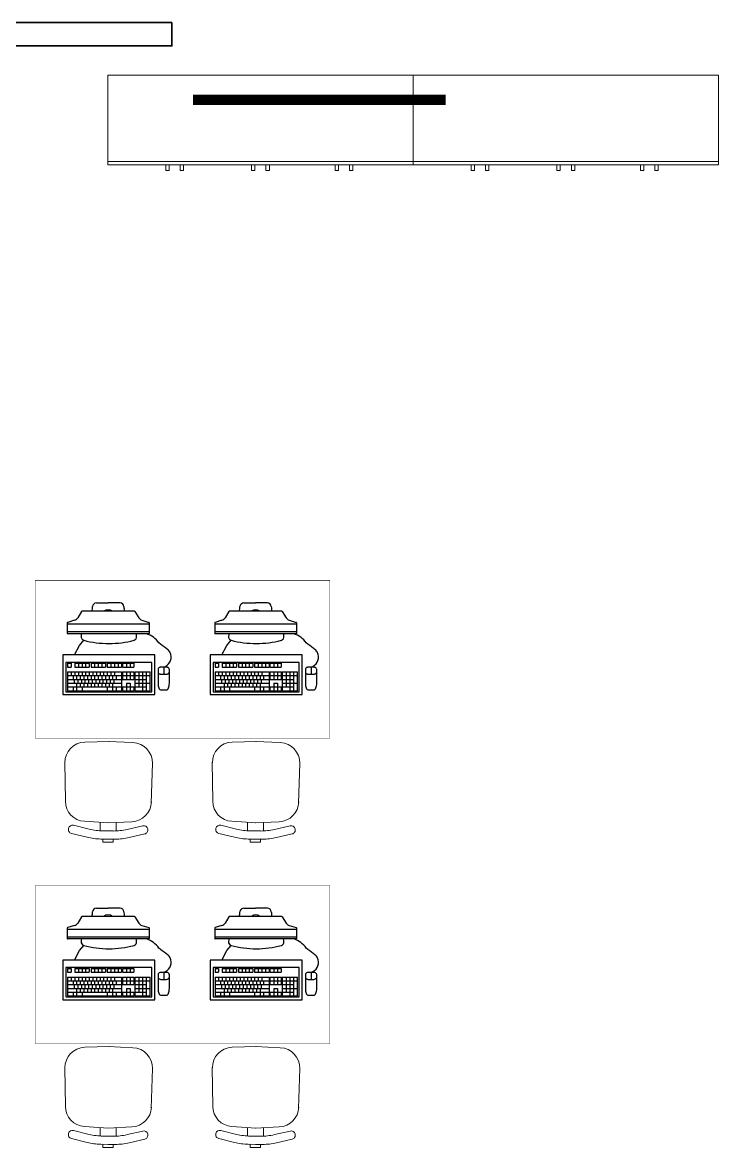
# Model space of a CAD drawing. Header units: millimetres. Extents: x -217756 to 263180, y 55413 to 130608.
# Drawn here: x 204500 to 207806, y 76772 to 82116 of the extents above; entities that cross this region are included whole.
import ezdxf

# ---------------------------------------------------------------- set-up
doc = ezdxf.new("R2010")
doc.units = ezdxf.units.MM
doc.layers.add('ТХ_мебель передв', color=250, linetype='Continuous', lineweight=13)
doc.layers.add('ТХ_обор_комп принт', color=30, linetype='Continuous', lineweight=13)

# ---------------------------------------------------------------- blocks, each defined once
blk = doc.blocks.new('A$C34cbd993')
at = {"extrusion": (0.000470829, 6.1078e-05, 1)}
for p, q in [((423085.2, -51242.3, 0), (423141.6, -51242.3, 0)), ((423197.9, -51242.3, -0.1), (423141.6, -51242.3, 0)), ((423785.2, -51242.3, 0), (423841.6, -51242.3, 0)), ((423897.9, -51242.3, -0.1), (423841.6, -51242.3, 0)), ((423015.1, -51283.5, 0), (422996.8, -51312.8, 0)), ((423264.2, -51281.3, -0.1), (423019, -51281.3, 0)), ((423268, -51283.5, -0.1), (423286.3, -51312.8, -0.1)), ((423715.1, -51283.5, 0), (423696.8, -51312.8, 0)), ((423964.2, -51281.3, -0.1), (423719, -51281.3, 0)), ((423968, -51283.5, -0.1), (423986.3, -51312.8, -0.1)), ((422947.2, -51336.2, 0.1), (422947.2, -51386.6, 0.1)), ((423336, -51343.4, -0.1), (422947.2, -51343.4, 0.1)), ((422981.8, -51324.3, 0.1), (422949, -51334.4, 0.1)), ((423301.4, -51324.3, -0.1), (423334.2, -51334.4, -0.1)), ((423336, -51336.2, -0.1), (423336, -51386.6, -0.1)), ((423647.2, -51336.2, 0.1), (423647.2, -51386.6, 0.1)), ((424036, -51343.4, -0.1), (423647.2, -51343.4, 0.1)), ((423681.8, -51324.3, 0.1), (423649, -51334.4, 0.1)), ((424001.4, -51324.3, -0.1), (424034.2, -51334.4, -0.1)), ((424036, -51336.2, -0.1), (424036, -51386.6, -0.1)), ((423336, -51379.4, -0.1), (422947.2, -51379.4, 0.1)), ((423334.2, -51388.4, -0.1), (422949, -51388.4, 0.1)), ((424036, -51379.4, -0.1), (423647.2, -51379.4, 0.1)), ((424034.2, -51388.4, -0.1), (423649, -51388.4, 0.1)), ((422948.8, -51528.8, 0.1), (422948.8, -51546.8, 0.1)), ((422948.8, -51569.3, 0.1), (423205.3, -51569.3, 0)), ((422948.8, -51569.3, 0.1), (422948.8, -51659.3, 0.1)), ((423209.8, -51569.3, 0), (423263.8, -51569.3, -0.1)), ((423268.3, -51569.3, -0.1), (423340.3, -51569.3, -0.1)), ((423340.3, -51659.3, -0.1), (423340.3, -51569.3, -0.1)), ((423648.8, -51528.8, 0.1), (423648.8, -51546.8, 0.1)), ((423648.8, -51569.3, 0.1), (423905.3, -51569.3, 0)), ((423648.8, -51569.3, 0.1), (423648.8, -51659.3, 0.1)), ((423909.8, -51569.3, 0), (423963.8, -51569.3, -0.1)), ((423968.3, -51569.3, -0.1), (424040.3, -51569.3, -0.1)), ((424040.3, -51659.3, -0.1), (424040.3, -51569.3, -0.1)), ((422948.8, -51587.3, 0.1), (423205.3, -51587.3, 0)), ((422948.8, -51605.3, 0.1), (423205.3, -51605.3, 0)), ((422948.8, -51623.3, 0.1), (423205.3, -51623.3, 0)), ((423209.8, -51587.3, 0), (423263.8, -51587.3, -0.1)), ((423209.8, -51605.3, 0), (423263.8, -51605.3, -0.1)), ((423227.8, -51623.3, 0), (423245.8, -51623.3, -0.1)), ((423268.3, -51587.3, -0.1), (423340.3, -51587.3, -0.1)), ((423268.3, -51605.3, -0.1), (423322.3, -51605.3, -0.1)), ((423268.3, -51623.3, -0.1), (423340.3, -51623.3, -0.1)), ((423648.8, -51587.3, 0.1), (423905.3, -51587.3, 0)), ((423648.8, -51605.3, 0.1), (423905.3, -51605.3, 0)), ((423648.8, -51623.3, 0.1), (423905.3, -51623.3, 0)), ((423909.8, -51587.3, 0), (423963.8, -51587.3, -0.1)), ((423909.8, -51605.3, 0), (423963.8, -51605.3, -0.1)), ((423927.8, -51623.3, 0), (423945.8, -51623.3, -0.1)), ((423968.3, -51587.3, -0.1), (424040.3, -51587.3, -0.1)), ((423968.3, -51605.3, -0.1), (424022.3, -51605.3, -0.1)), ((423968.3, -51623.3, -0.1), (424040.3, -51623.3, -0.1)), ((422948.8, -51641.3, 0.1), (423205.3, -51641.3, 0)), ((422948.8, -51659.3, 0.1), (423205.3, -51659.3, 0)), ((423209.8, -51641.3, 0), (423263.8, -51641.3, -0.1)), ((423209.8, -51659.3, 0), (423263.8, -51659.3, -0.1)), ((423268.3, -51641.3, -0.1), (423322.3, -51641.3, -0.1)), ((423268.3, -51659.3, -0.1), (423340.3, -51659.3, -0.1)), ((423648.8, -51641.3, 0.1), (423905.3, -51641.3, 0)), ((423648.8, -51659.3, 0.1), (423905.3, -51659.3, 0)), ((423909.8, -51641.3, 0), (423963.8, -51641.3, -0.1)), ((423909.8, -51659.3, 0), (423963.8, -51659.3, -0.1)), ((423968.3, -51641.3, -0.1), (424022.3, -51641.3, -0.1)), ((423968.3, -51659.3, -0.1), (424040.3, -51659.3, -0.1)), ((423085.2, -52692.3, 0), (423141.6, -52692.3, 0)), ((423197.9, -52692.3, -0.1), (423141.6, -52692.3, 0)), ((423785.2, -52692.3, 0), (423841.6, -52692.3, 0)), ((423897.9, -52692.3, -0.1), (423841.6, -52692.3, 0)), ((423015.1, -52733.5, 0), (422996.8, -52762.8, 0)), ((423264.2, -52731.3, -0.1), (423019, -52731.3, 0)), ((423268, -52733.5, -0.1), (423286.3, -52762.8, -0.1)), ((423715.1, -52733.5, 0), (423696.8, -52762.8, 0)), ((423964.2, -52731.3, -0.1), (423719, -52731.3, 0)), ((423968, -52733.5, -0.1), (423986.3, -52762.8, -0.1)), ((422947.2, -52786.2, 0.1), (422947.2, -52836.6, 0.1)), ((423336, -52793.4, -0.1), (422947.2, -52793.4, 0.1)), ((422981.8, -52774.3, 0.1), (422949, -52784.4, 0.1)), ((423301.4, -52774.3, -0.1), (423334.2, -52784.4, -0.1)), ((423336, -52786.2, -0.1), (423336, -52836.6, -0.1)), ((423647.2, -52786.2, 0.1), (423647.2, -52836.6, 0.1)), ((424036, -52793.4, -0.1), (423647.2, -52793.4, 0.1)), ((423681.8, -52774.3, 0.1), (423649, -52784.4, 0.1)), ((424001.4, -52774.3, -0.1), (424034.2, -52784.4, -0.1)), ((424036, -52786.2, -0.1), (424036, -52836.6, -0.1)), ((423336, -52829.4, -0.1), (422947.2, -52829.4, 0.1)), ((423334.2, -52838.4, -0.1), (422949, -52838.4, 0.1)), ((424036, -52829.4, -0.1), (423647.2, -52829.4, 0.1)), ((424034.2, -52838.4, -0.1), (423649, -52838.4, 0.1)), ((422948.8, -52978.8, 0.1), (422948.8, -52996.8, 0.1)), ((423648.8, -52978.8, 0.1), (423648.8, -52996.8, 0.1)), ((422948.8, -53019.3, 0.1), (423205.3, -53019.3, 0)), ((422948.8, -53019.3, 0.1), (422948.8, -53109.3, 0.1)), ((422948.8, -53037.3, 0.1), (423205.3, -53037.3, 0)), ((422948.8, -53055.3, 0.1), (423205.3, -53055.3, 0)), ((423209.8, -53019.3, 0), (423263.8, -53019.3, -0.1)), ((423209.8, -53037.3, 0), (423263.8, -53037.3, -0.1)), ((423209.8, -53055.3, 0), (423263.8, -53055.3, -0.1)), ((423268.3, -53019.3, -0.1), (423340.3, -53019.3, -0.1)), ((423268.3, -53037.3, -0.1), (423340.3, -53037.3, -0.1)), ((423268.3, -53055.3, -0.1), (423322.3, -53055.3, -0.1)), ((423340.3, -53109.3, -0.1), (423340.3, -53019.3, -0.1)), ((423648.8, -53019.3, 0.1), (423905.3, -53019.3, 0)), ((423648.8, -53019.3, 0.1), (423648.8, -53109.3, 0.1)), ((423648.8, -53037.3, 0.1), (423905.3, -53037.3, 0)), ((423648.8, -53055.3, 0.1), (423905.3, -53055.3, 0)), ((423909.8, -53019.3, 0), (423963.8, -53019.3, -0.1)), ((423909.8, -53037.3, 0), (423963.8, -53037.3, -0.1)), ((423909.8, -53055.3, 0), (423963.8, -53055.3, -0.1)), ((423968.3, -53019.3, -0.1), (424040.3, -53019.3, -0.1)), ((423968.3, -53037.3, -0.1), (424040.3, -53037.3, -0.1)), ((423968.3, -53055.3, -0.1), (424022.3, -53055.3, -0.1)), ((424040.3, -53109.3, -0.1), (424040.3, -53019.3, -0.1)), ((422948.8, -53073.3, 0.1), (423205.3, -53073.3, 0)), ((422948.8, -53091.3, 0.1), (423205.3, -53091.3, 0)), ((422948.8, -53109.3, 0.1), (423205.3, -53109.3, 0)), ((423209.8, -53091.3, 0), (423263.8, -53091.3, -0.1)), ((423209.8, -53109.3, 0), (423263.8, -53109.3, -0.1)), ((423227.8, -53073.3, 0), (423245.8, -53073.3, -0.1)), ((423268.3, -53073.3, -0.1), (423340.3, -53073.3, -0.1)), ((423268.3, -53091.3, -0.1), (423322.3, -53091.3, -0.1)), ((423268.3, -53109.3, -0.1), (423340.3, -53109.3, -0.1)), ((423648.8, -53073.3, 0.1), (423905.3, -53073.3, 0)), ((423648.8, -53091.3, 0.1), (423905.3, -53091.3, 0)), ((423648.8, -53109.3, 0.1), (423905.3, -53109.3, 0)), ((423909.8, -53091.3, 0), (423963.8, -53091.3, -0.1)), ((423909.8, -53109.3, 0), (423963.8, -53109.3, -0.1)), ((423927.8, -53073.3, 0), (423945.8, -53073.3, -0.1)), ((423968.3, -53073.3, -0.1), (424040.3, -53073.3, -0.1)), ((423968.3, -53091.3, -0.1), (424022.3, -53091.3, -0.1)), ((423968.3, -53109.3, -0.1), (424040.3, -53109.3, -0.1))]:
    blk.add_line(p, q, dxfattribs=at)
for points, elevation in [([(423404.9, -51547.5, 0.397637), (423438.8, -51487.4, 0.110351), (423431.5, -51470.9, 0.08312), (423414.4, -51457.4, 0.014729), (423382, -51432.3, 0.170175), (423322.8, -51388.4, -0.037673)], 196.1), ([(424104.9, -51547.5, 0.397637), (424138.8, -51487.4, 0.110351), (424131.5, -51470.9, 0.08312), (424114.4, -51457.4, 0.014729), (424082, -51432.3, 0.170175), (424022.8, -51388.4, -0.037673)], 196.4), ([(423377.9, -51568.9, 0.114539), (423378.9, -51573.2, 0.103755), (423381.8, -51577, 0.091433), (423386.1, -51579.4, 0.084292), (423391.4, -51580.3), (423418.4, -51580.3, 0.084292), (423423.6, -51579.4, 0.091433), (423427.9, -51577, 0.103755), (423430.9, -51573.2, 0.114539), (423431.9, -51568.9, 0.114539)], 196.1), ([(424077.9, -51568.9, 0.114539), (424078.9, -51573.2, 0.103755), (424081.8, -51577, 0.091433), (424086.1, -51579.4, 0.084292), (424091.4, -51580.3), (424118.4, -51580.3, 0.084292), (424123.6, -51579.4, 0.091433), (424127.9, -51577, 0.103755), (424130.9, -51573.2, 0.114539), (424131.9, -51568.9, 0.114539)], 196.4), ([(423404.9, -52997.5, 0.397637), (423438.8, -52937.4, 0.110351), (423431.5, -52920.9, 0.08312), (423414.4, -52907.4, 0.014729), (423382, -52882.3, 0.170175), (423322.8, -52838.4, -0.037673)], 196), ([(424104.9, -52997.5, 0.397637), (424138.8, -52937.4, 0.110351), (424131.5, -52920.9, 0.08312), (424114.4, -52907.4, 0.014729), (424082, -52882.3, 0.170175), (424022.8, -52838.4, -0.037673)], 196.3), ([(423377.9, -53018.9, 0.114539), (423378.9, -53023.2, 0.103755), (423381.8, -53027, 0.091433), (423386.1, -53029.4, 0.084292), (423391.4, -53030.3), (423418.4, -53030.3, 0.084292), (423423.6, -53029.4, 0.091433), (423427.9, -53027, 0.103755), (423430.9, -53023.2, 0.114539), (423431.9, -53018.9, 0.114539)], 196), ([(424077.9, -53018.9, 0.114539), (424078.9, -53023.2, 0.103755), (424081.8, -53027, 0.091433), (424086.1, -53029.4, 0.084292), (424091.4, -53030.3), (424118.4, -53030.3, 0.084292), (424123.6, -53029.4, 0.091433), (424127.9, -53027, 0.103755), (424130.9, -53023.2, 0.114539), (424131.9, -53018.9, 0.114539)], 196.3)]:
    blk.add_lwpolyline(points, format="xyb", dxfattribs=dict(at, elevation=elevation))
for points, elevation in [([(422981.8, -51488.4), (423005.3, -51443.8), (423024.9, -51419.4)], 196.1), ([(423681.8, -51488.4), (423705.3, -51443.8), (423724.9, -51419.4)], 196.4), ([(422948.7, -51528.9), (422965.8, -51528.9)], 196.1), ([(422948.7, -51546.9), (422965.8, -51546.9)], 196.1), ([(422965.8, -51528.9), (422965.8, -51546.9)], 196.1), ([(422965.8, -51569.4), (422965.8, -51587.4)], 196.1), ([(422982.9, -51528.9), (423051.3, -51528.9)], 196.1), ([(422982.9, -51528.9), (422982.9, -51546.9)], 196.1), ([(422982.9, -51546.9), (423051.3, -51546.9)], 196.1), ([(422982.9, -51569.4), (422982.9, -51587.4)], 196.1), ([(423000, -51528.9), (423000, -51546.9)], 196.1), ([(423000, -51569.4), (423000, -51587.4)], 196.1), ([(423017.1, -51528.9), (423017.1, -51546.9)], 196.1), ([(423017.1, -51569.4), (423017.1, -51587.4)], 196.1), ([(423034.2, -51528.9), (423034.2, -51546.9)], 196.1), ([(423034.2, -51569.4), (423034.2, -51587.4)], 196.1), ([(423051.3, -51528.9), (423051.3, -51546.9)], 196.1), ([(423051.3, -51569.4), (423051.3, -51587.4)], 196.1), ([(423059.9, -51528.9), (423128.3, -51528.9)], 196.1), ([(423059.9, -51528.9), (423059.9, -51546.9)], 196.1), ([(423059.9, -51546.9), (423128.3, -51546.9)], 196.1), ([(423068.4, -51569.4), (423068.4, -51587.4)], 196.1), ([(423077, -51528.9), (423077, -51546.9)], 196.1), ([(423085.5, -51569.4), (423085.5, -51587.4)], 196.1), ([(423094.1, -51528.9), (423094.1, -51546.9)], 196.1), ([(423102.6, -51569.4), (423102.6, -51587.4)], 196.1), ([(423111.2, -51528.9), (423111.2, -51546.9)], 196.1), ([(423119.7, -51569.4), (423119.7, -51587.4)], 196.1), ([(423128.3, -51528.9), (423128.3, -51546.9)], 196.1), ([(423136.8, -51528.9), (423205.2, -51528.9)], 196.1), ([(423136.8, -51528.9), (423136.8, -51546.9)], 196.1), ([(423136.8, -51546.9), (423205.2, -51546.9)], 196.1), ([(423136.8, -51569.4), (423136.8, -51587.4)], 196.1), ([(423153.9, -51528.9), (423153.9, -51546.9)], 196.1), ([(423153.9, -51569.4), (423153.9, -51587.4)], 196.1), ([(423171, -51528.9), (423171, -51546.9)], 196.1), ([(423171, -51569.4), (423171, -51587.4)], 196.1), ([(423188.1, -51528.9), (423188.1, -51546.9)], 196.1), ([(423205.2, -51528.9), (423205.2, -51546.9)], 196.1), ([(423205.2, -51569.4), (423205.2, -51659.4)], 196.1), ([(423209.7, -51528.9), (423263.7, -51528.9)], 196.1), ([(423209.7, -51528.9), (423209.7, -51546.9)], 196.1), ([(423209.7, -51546.9), (423263.7, -51546.9)], 196.1), ([(423209.7, -51569.4), (423209.7, -51605.4)], 196.1), ([(423227.7, -51528.9), (423227.7, -51546.9)], 196.1), ([(423227.7, -51569.4), (423227.7, -51605.4)], 196.1), ([(423245.7, -51528.9), (423245.7, -51546.9)], 196.1), ([(423245.7, -51569.4), (423245.7, -51605.4)], 196.1), ([(423263.7, -51528.9), (423263.7, -51546.9)], 196.1), ([(423263.7, -51528.9), (423263.7, -51546.9)], 196.1), ([(423263.7, -51569.4), (423263.7, -51605.4)], 196.1), ([(423268.2, -51569.4), (423268.2, -51659.4)], 196.1), ([(423286.2, -51569.4), (423286.2, -51641.4)], 196.1), ([(423304.2, -51569.4), (423304.2, -51659.4)], 196.1), ([(423322.2, -51569.4), (423322.2, -51659.4)], 196.1), ([(423404.9, -51547.5), (423404.9, -51580.3)], 196.1), ([(423648.7, -51528.9), (423665.8, -51528.9)], 196.4), ([(423648.7, -51546.9), (423665.8, -51546.9)], 196.4), ([(423665.8, -51528.9), (423665.8, -51546.9)], 196.4), ([(423665.8, -51569.4), (423665.8, -51587.4)], 196.4), ([(423682.9, -51528.9), (423751.3, -51528.9)], 196.4), ([(423682.9, -51528.9), (423682.9, -51546.9)], 196.4), ([(423682.9, -51546.9), (423751.3, -51546.9)], 196.4), ([(423682.9, -51569.4), (423682.9, -51587.4)], 196.4), ([(423700, -51528.9), (423700, -51546.9)], 196.4), ([(423700, -51569.4), (423700, -51587.4)], 196.4), ([(423717.1, -51528.9), (423717.1, -51546.9)], 196.4), ([(423717.1, -51569.4), (423717.1, -51587.4)], 196.4), ([(423734.2, -51528.9), (423734.2, -51546.9)], 196.4), ([(423734.2, -51569.4), (423734.2, -51587.4)], 196.4), ([(423751.3, -51528.9), (423751.3, -51546.9)], 196.4), ([(423751.3, -51569.4), (423751.3, -51587.4)], 196.4), ([(423759.9, -51528.9), (423828.3, -51528.9)], 196.4), ([(423759.9, -51528.9), (423759.9, -51546.9)], 196.4), ([(423759.9, -51546.9), (423828.3, -51546.9)], 196.4), ([(423768.4, -51569.4), (423768.4, -51587.4)], 196.4), ([(423777, -51528.9), (423777, -51546.9)], 196.4), ([(423785.5, -51569.4), (423785.5, -51587.4)], 196.4), ([(423794.1, -51528.9), (423794.1, -51546.9)], 196.4), ([(423802.6, -51569.4), (423802.6, -51587.4)], 196.4), ([(423811.2, -51528.9), (423811.2, -51546.9)], 196.4), ([(423819.7, -51569.4), (423819.7, -51587.4)], 196.4), ([(423828.3, -51528.9), (423828.3, -51546.9)], 196.4), ([(423836.8, -51528.9), (423905.2, -51528.9)], 196.4), ([(423836.8, -51528.9), (423836.8, -51546.9)], 196.4), ([(423836.8, -51546.9), (423905.2, -51546.9)], 196.4), ([(423836.8, -51569.4), (423836.8, -51587.4)], 196.4), ([(423853.9, -51528.9), (423853.9, -51546.9)], 196.4), ([(423853.9, -51569.4), (423853.9, -51587.4)], 196.4), ([(423871, -51528.9), (423871, -51546.9)], 196.4), ([(423871, -51569.4), (423871, -51587.4)], 196.4), ([(423888.1, -51528.9), (423888.1, -51546.9)], 196.4), ([(423905.2, -51528.9), (423905.2, -51546.9)], 196.4), ([(423905.2, -51569.4), (423905.2, -51659.4)], 196.4), ([(423909.7, -51528.9), (423963.7, -51528.9)], 196.4), ([(423909.7, -51528.9), (423909.7, -51546.9)], 196.4), ([(423909.7, -51546.9), (423963.7, -51546.9)], 196.4), ([(423909.7, -51569.4), (423909.7, -51605.4)], 196.4), ([(423927.7, -51528.9), (423927.7, -51546.9)], 196.4), ([(423927.7, -51569.4), (423927.7, -51605.4)], 196.4), ([(423945.7, -51528.9), (423945.7, -51546.9)], 196.4), ([(423945.7, -51569.4), (423945.7, -51605.4)], 196.4), ([(423963.7, -51528.9), (423963.7, -51546.9)], 196.4), ([(423963.7, -51528.9), (423963.7, -51546.9)], 196.4), ([(423963.7, -51569.4), (423963.7, -51605.4)], 196.4), ([(423968.2, -51569.4), (423968.2, -51659.4)], 196.4), ([(423986.2, -51569.4), (423986.2, -51641.4)], 196.4), ([(424004.2, -51569.4), (424004.2, -51659.4)], 196.4), ([(424022.2, -51569.4), (424022.2, -51659.4)], 196.4), ([(424104.9, -51547.5), (424104.9, -51580.3)], 196.4), ([(422974.4, -51587.4), (422974.4, -51605.4)], 196.1), ([(422979.8, -51605.4), (422979.8, -51623.4)], 196.1), ([(422991.5, -51587.4), (422991.5, -51605.4)], 196.1), ([(422991.5, -51623.4), (422991.5, -51641.4)], 196.1), ([(422996.9, -51605.4), (422996.9, -51623.4)], 196.1), ([(423008.6, -51587.4), (423008.6, -51605.4)], 196.1), ([(423008.6, -51623.4), (423008.6, -51641.4)], 196.1), ([(423014, -51605.4), (423014, -51623.4)], 196.1), ([(423025.7, -51587.4), (423025.7, -51605.4)], 196.1), ([(423025.7, -51623.4), (423025.7, -51641.4)], 196.1), ([(423031.1, -51605.4), (423031.1, -51623.4)], 196.1), ([(423042.8, -51587.4), (423042.8, -51605.4)], 196.1), ([(423042.8, -51623.4), (423042.8, -51641.4)], 196.1), ([(423048.2, -51605.4), (423048.2, -51623.4)], 196.1), ([(423059.9, -51587.4), (423059.9, -51605.4)], 196.1), ([(423059.9, -51623.4), (423059.9, -51641.4)], 196.1), ([(423065.3, -51605.4), (423065.3, -51623.4)], 196.1), ([(423077, -51587.4), (423077, -51605.4)], 196.1), ([(423077, -51623.4), (423077, -51641.4)], 196.1), ([(423082.4, -51605.4), (423082.4, -51623.4)], 196.1), ([(423094.1, -51587.4), (423094.1, -51605.4)], 196.1), ([(423094.1, -51623.4), (423094.1, -51641.4)], 196.1), ([(423099.5, -51605.4), (423099.5, -51623.4)], 196.1), ([(423111.2, -51587.4), (423111.2, -51605.4)], 196.1), ([(423111.2, -51623.4), (423111.2, -51641.4)], 196.1), ([(423116.6, -51605.4), (423116.6, -51623.4)], 196.1), ([(423128.3, -51587.4), (423128.3, -51605.4)], 196.1), ([(423128.3, -51623.4), (423128.3, -51641.4)], 196.1), ([(423133.7, -51605.4), (423133.7, -51623.4)], 196.1), ([(423145.4, -51587.4), (423145.4, -51605.4)], 196.1), ([(423145.4, -51623.4), (423145.4, -51641.4)], 196.1), ([(423150.8, -51605.4), (423150.8, -51623.4)], 196.1), ([(423162.5, -51587.4), (423162.5, -51605.4)], 196.1), ([(423162.5, -51623.4), (423162.5, -51641.4)], 196.1), ([(423167.9, -51605.4), (423167.9, -51623.4)], 196.1), ([(423179.6, -51587.4), (423179.6, -51605.4)], 196.1), ([(423227.7, -51623.4), (423227.7, -51659.4)], 196.1), ([(423245.7, -51623.4), (423245.7, -51659.4)], 196.1), ([(423674.4, -51587.4), (423674.4, -51605.4)], 196.4), ([(423679.8, -51605.4), (423679.8, -51623.4)], 196.4), ([(423691.5, -51587.4), (423691.5, -51605.4)], 196.4), ([(423691.5, -51623.4), (423691.5, -51641.4)], 196.4), ([(423696.9, -51605.4), (423696.9, -51623.4)], 196.4), ([(423708.6, -51587.4), (423708.6, -51605.4)], 196.4), ([(423708.6, -51623.4), (423708.6, -51641.4)], 196.4), ([(423714, -51605.4), (423714, -51623.4)], 196.4), ([(423725.7, -51587.4), (423725.7, -51605.4)], 196.4), ([(423725.7, -51623.4), (423725.7, -51641.4)], 196.4), ([(423731.1, -51605.4), (423731.1, -51623.4)], 196.4), ([(423742.8, -51587.4), (423742.8, -51605.4)], 196.4), ([(423742.8, -51623.4), (423742.8, -51641.4)], 196.4), ([(423748.2, -51605.4), (423748.2, -51623.4)], 196.4), ([(423759.9, -51587.4), (423759.9, -51605.4)], 196.4), ([(423759.9, -51623.4), (423759.9, -51641.4)], 196.4), ([(423765.3, -51605.4), (423765.3, -51623.4)], 196.4), ([(423777, -51587.4), (423777, -51605.4)], 196.4), ([(423777, -51623.4), (423777, -51641.4)], 196.4), ([(423782.4, -51605.4), (423782.4, -51623.4)], 196.4), ([(423794.1, -51587.4), (423794.1, -51605.4)], 196.4), ([(423794.1, -51623.4), (423794.1, -51641.4)], 196.4), ([(423799.5, -51605.4), (423799.5, -51623.4)], 196.4), ([(423811.2, -51587.4), (423811.2, -51605.4)], 196.4), ([(423811.2, -51623.4), (423811.2, -51641.4)], 196.4), ([(423816.6, -51605.4), (423816.6, -51623.4)], 196.4), ([(423828.3, -51587.4), (423828.3, -51605.4)], 196.4), ([(423828.3, -51623.4), (423828.3, -51641.4)], 196.4), ([(423833.7, -51605.4), (423833.7, -51623.4)], 196.4), ([(423845.4, -51587.4), (423845.4, -51605.4)], 196.4), ([(423845.4, -51623.4), (423845.4, -51641.4)], 196.4), ([(423850.8, -51605.4), (423850.8, -51623.4)], 196.4), ([(423862.5, -51587.4), (423862.5, -51605.4)], 196.4), ([(423862.5, -51623.4), (423862.5, -51641.4)], 196.4), ([(423867.9, -51605.4), (423867.9, -51623.4)], 196.4), ([(423879.6, -51587.4), (423879.6, -51605.4)], 196.4), ([(423927.7, -51623.4), (423927.7, -51659.4)], 196.4), ([(423945.7, -51623.4), (423945.7, -51659.4)], 196.4), ([(422974.4, -51641.4), (422974.4, -51659.4)], 196.1), ([(422991.5, -51641.4), (422991.5, -51659.4)], 196.1), ([(423017.1, -51641.4), (423017.1, -51659.4)], 196.1), ([(423136.8, -51641.4), (423136.8, -51659.4)], 196.1), ([(423162.5, -51641.4), (423162.5, -51659.4)], 196.1), ([(423179.6, -51641.4), (423179.6, -51659.4)], 196.1), ([(423209.7, -51641.4), (423209.7, -51659.4)], 196.1), ([(423263.7, -51641.4), (423263.7, -51659.4)], 196.1), ([(423674.4, -51641.4), (423674.4, -51659.4)], 196.4), ([(423691.5, -51641.4), (423691.5, -51659.4)], 196.4), ([(423717.1, -51641.4), (423717.1, -51659.4)], 196.4), ([(423836.8, -51641.4), (423836.8, -51659.4)], 196.4), ([(423862.5, -51641.4), (423862.5, -51659.4)], 196.4), ([(423879.6, -51641.4), (423879.6, -51659.4)], 196.4), ([(423909.7, -51641.4), (423909.7, -51659.4)], 196.4), ([(423963.7, -51641.4), (423963.7, -51659.4)], 196.4), ([(422981.8, -52938.4), (423005.3, -52893.8), (423024.9, -52869.4)], 196), ([(423681.8, -52938.4), (423705.3, -52893.8), (423724.9, -52869.4)], 196.3), ([(422948.7, -52978.9), (422965.8, -52978.9)], 196), ([(422948.7, -52996.9), (422965.8, -52996.9)], 196), ([(422965.8, -52978.9), (422965.8, -52996.9)], 196), ([(422982.9, -52978.9), (423051.3, -52978.9)], 196), ([(422982.9, -52978.9), (422982.9, -52996.9)], 196), ([(422982.9, -52996.9), (423051.3, -52996.9)], 196), ([(423000, -52978.9), (423000, -52996.9)], 196), ([(423017.1, -52978.9), (423017.1, -52996.9)], 196), ([(423034.2, -52978.9), (423034.2, -52996.9)], 196), ([(423051.3, -52978.9), (423051.3, -52996.9)], 196), ([(423059.9, -52978.9), (423128.3, -52978.9)], 196), ([(423059.9, -52978.9), (423059.9, -52996.9)], 196), ([(423059.9, -52996.9), (423128.3, -52996.9)], 196), ([(423077, -52978.9), (423077, -52996.9)], 196), ([(423094.1, -52978.9), (423094.1, -52996.9)], 196), ([(423111.2, -52978.9), (423111.2, -52996.9)], 196), ([(423128.3, -52978.9), (423128.3, -52996.9)], 196), ([(423136.8, -52978.9), (423205.2, -52978.9)], 196), ([(423136.8, -52978.9), (423136.8, -52996.9)], 196), ([(423136.8, -52996.9), (423205.2, -52996.9)], 196), ([(423153.9, -52978.9), (423153.9, -52996.9)], 196), ([(423171, -52978.9), (423171, -52996.9)], 196), ([(423188.1, -52978.9), (423188.1, -52996.9)], 196), ([(423205.2, -52978.9), (423205.2, -52996.9)], 196), ([(423209.7, -52978.9), (423263.7, -52978.9)], 196), ([(423209.7, -52978.9), (423209.7, -52996.9)], 196), ([(423209.7, -52996.9), (423263.7, -52996.9)], 196), ([(423227.7, -52978.9), (423227.7, -52996.9)], 196), ([(423245.7, -52978.9), (423245.7, -52996.9)], 196), ([(423263.7, -52978.9), (423263.7, -52996.9)], 196), ([(423263.7, -52978.9), (423263.7, -52996.9)], 196), ([(423404.9, -52997.5), (423404.9, -53030.3)], 196), ([(423648.7, -52978.9), (423665.8, -52978.9)], 196.3), ([(423648.7, -52996.9), (423665.8, -52996.9)], 196.3), ([(423665.8, -52978.9), (423665.8, -52996.9)], 196.3), ([(423682.9, -52978.9), (423751.3, -52978.9)], 196.3), ([(423682.9, -52978.9), (423682.9, -52996.9)], 196.3), ([(423682.9, -52996.9), (423751.3, -52996.9)], 196.3), ([(423700, -52978.9), (423700, -52996.9)], 196.3), ([(423717.1, -52978.9), (423717.1, -52996.9)], 196.3), ([(423734.2, -52978.9), (423734.2, -52996.9)], 196.3), ([(423751.3, -52978.9), (423751.3, -52996.9)], 196.3), ([(423759.9, -52978.9), (423828.3, -52978.9)], 196.3), ([(423759.9, -52978.9), (423759.9, -52996.9)], 196.3), ([(423759.9, -52996.9), (423828.3, -52996.9)], 196.3), ([(423777, -52978.9), (423777, -52996.9)], 196.3), ([(423794.1, -52978.9), (423794.1, -52996.9)], 196.3), ([(423811.2, -52978.9), (423811.2, -52996.9)], 196.3), ([(423828.3, -52978.9), (423828.3, -52996.9)], 196.3), ([(423836.8, -52978.9), (423905.2, -52978.9)], 196.3), ([(423836.8, -52978.9), (423836.8, -52996.9)], 196.3), ([(423836.8, -52996.9), (423905.2, -52996.9)], 196.3), ([(423853.9, -52978.9), (423853.9, -52996.9)], 196.3), ([(423871, -52978.9), (423871, -52996.9)], 196.3), ([(423888.1, -52978.9), (423888.1, -52996.9)], 196.3), ([(423905.2, -52978.9), (423905.2, -52996.9)], 196.3), ([(423909.7, -52978.9), (423963.7, -52978.9)], 196.3), ([(423909.7, -52978.9), (423909.7, -52996.9)], 196.3), ([(423909.7, -52996.9), (423963.7, -52996.9)], 196.3), ([(423927.7, -52978.9), (423927.7, -52996.9)], 196.3), ([(423945.7, -52978.9), (423945.7, -52996.9)], 196.3), ([(423963.7, -52978.9), (423963.7, -52996.9)], 196.3), ([(423963.7, -52978.9), (423963.7, -52996.9)], 196.3), ([(424104.9, -52997.5), (424104.9, -53030.3)], 196.3), ([(422965.8, -53019.4), (422965.8, -53037.4)], 196), ([(422974.4, -53037.4), (422974.4, -53055.4)], 196), ([(422979.8, -53055.4), (422979.8, -53073.4)], 196), ([(422982.9, -53019.4), (422982.9, -53037.4)], 196), ([(422991.5, -53037.4), (422991.5, -53055.4)], 196), ([(422996.9, -53055.4), (422996.9, -53073.4)], 196), ([(423000, -53019.4), (423000, -53037.4)], 196), ([(423008.6, -53037.4), (423008.6, -53055.4)], 196), ([(423014, -53055.4), (423014, -53073.4)], 196), ([(423017.1, -53019.4), (423017.1, -53037.4)], 196), ([(423025.7, -53037.4), (423025.7, -53055.4)], 196), ([(423031.1, -53055.4), (423031.1, -53073.4)], 196), ([(423034.2, -53019.4), (423034.2, -53037.4)], 196), ([(423042.8, -53037.4), (423042.8, -53055.4)], 196), ([(423048.2, -53055.4), (423048.2, -53073.4)], 196), ([(423051.3, -53019.4), (423051.3, -53037.4)], 196), ([(423059.9, -53037.4), (423059.9, -53055.4)], 196), ([(423065.3, -53055.4), (423065.3, -53073.4)], 196), ([(423068.4, -53019.4), (423068.4, -53037.4)], 196), ([(423077, -53037.4), (423077, -53055.4)], 196), ([(423082.4, -53055.4), (423082.4, -53073.4)], 196), ([(423085.5, -53019.4), (423085.5, -53037.4)], 196), ([(423094.1, -53037.4), (423094.1, -53055.4)], 196), ([(423099.5, -53055.4), (423099.5, -53073.4)], 196), ([(423102.6, -53019.4), (423102.6, -53037.4)], 196), ([(423111.2, -53037.4), (423111.2, -53055.4)], 196), ([(423116.6, -53055.4), (423116.6, -53073.4)], 196), ([(423119.7, -53019.4), (423119.7, -53037.4)], 196), ([(423128.3, -53037.4), (423128.3, -53055.4)], 196), ([(423133.7, -53055.4), (423133.7, -53073.4)], 196), ([(423136.8, -53019.4), (423136.8, -53037.4)], 196), ([(423145.4, -53037.4), (423145.4, -53055.4)], 196), ([(423150.8, -53055.4), (423150.8, -53073.4)], 196), ([(423153.9, -53019.4), (423153.9, -53037.4)], 196), ([(423162.5, -53037.4), (423162.5, -53055.4)], 196), ([(423167.9, -53055.4), (423167.9, -53073.4)], 196), ([(423171, -53019.4), (423171, -53037.4)], 196), ([(423179.6, -53037.4), (423179.6, -53055.4)], 196), ([(423205.2, -53019.4), (423205.2, -53109.4)], 196), ([(423209.7, -53019.4), (423209.7, -53055.4)], 196), ([(423227.7, -53019.4), (423227.7, -53055.4)], 196), ([(423245.7, -53019.4), (423245.7, -53055.4)], 196), ([(423263.7, -53019.4), (423263.7, -53055.4)], 196), ([(423268.2, -53019.4), (423268.2, -53109.4)], 196), ([(423286.2, -53019.4), (423286.2, -53091.4)], 196), ([(423304.2, -53019.4), (423304.2, -53109.4)], 196), ([(423322.2, -53019.4), (423322.2, -53109.4)], 196), ([(423665.8, -53019.4), (423665.8, -53037.4)], 196.3), ([(423674.4, -53037.4), (423674.4, -53055.4)], 196.3), ([(423679.8, -53055.4), (423679.8, -53073.4)], 196.3), ([(423682.9, -53019.4), (423682.9, -53037.4)], 196.3), ([(423691.5, -53037.4), (423691.5, -53055.4)], 196.3), ([(423696.9, -53055.4), (423696.9, -53073.4)], 196.3), ([(423700, -53019.4), (423700, -53037.4)], 196.3), ([(423708.6, -53037.4), (423708.6, -53055.4)], 196.3), ([(423714, -53055.4), (423714, -53073.4)], 196.3), ([(423717.1, -53019.4), (423717.1, -53037.4)], 196.3), ([(423725.7, -53037.4), (423725.7, -53055.4)], 196.3), ([(423731.1, -53055.4), (423731.1, -53073.4)], 196.3), ([(423734.2, -53019.4), (423734.2, -53037.4)], 196.3), ([(423742.8, -53037.4), (423742.8, -53055.4)], 196.3), ([(423748.2, -53055.4), (423748.2, -53073.4)], 196.3), ([(423751.3, -53019.4), (423751.3, -53037.4)], 196.3), ([(423759.9, -53037.4), (423759.9, -53055.4)], 196.3), ([(423765.3, -53055.4), (423765.3, -53073.4)], 196.3), ([(423768.4, -53019.4), (423768.4, -53037.4)], 196.3), ([(423777, -53037.4), (423777, -53055.4)], 196.3), ([(423782.4, -53055.4), (423782.4, -53073.4)], 196.3), ([(423785.5, -53019.4), (423785.5, -53037.4)], 196.3), ([(423794.1, -53037.4), (423794.1, -53055.4)], 196.3), ([(423799.5, -53055.4), (423799.5, -53073.4)], 196.3), ([(423802.6, -53019.4), (423802.6, -53037.4)], 196.3), ([(423811.2, -53037.4), (423811.2, -53055.4)], 196.3), ([(423816.6, -53055.4), (423816.6, -53073.4)], 196.3), ([(423819.7, -53019.4), (423819.7, -53037.4)], 196.3), ([(423828.3, -53037.4), (423828.3, -53055.4)], 196.3), ([(423833.7, -53055.4), (423833.7, -53073.4)], 196.3), ([(423836.8, -53019.4), (423836.8, -53037.4)], 196.3), ([(423845.4, -53037.4), (423845.4, -53055.4)], 196.3), ([(423850.8, -53055.4), (423850.8, -53073.4)], 196.3), ([(423853.9, -53019.4), (423853.9, -53037.4)], 196.3), ([(423862.5, -53037.4), (423862.5, -53055.4)], 196.3), ([(423867.9, -53055.4), (423867.9, -53073.4)], 196.3), ([(423871, -53019.4), (423871, -53037.4)], 196.3), ([(423879.6, -53037.4), (423879.6, -53055.4)], 196.3), ([(423905.2, -53019.4), (423905.2, -53109.4)], 196.3), ([(423909.7, -53019.4), (423909.7, -53055.4)], 196.3), ([(423927.7, -53019.4), (423927.7, -53055.4)], 196.3), ([(423945.7, -53019.4), (423945.7, -53055.4)], 196.3), ([(423963.7, -53019.4), (423963.7, -53055.4)], 196.3), ([(423968.2, -53019.4), (423968.2, -53109.4)], 196.3), ([(423986.2, -53019.4), (423986.2, -53091.4)], 196.3), ([(424004.2, -53019.4), (424004.2, -53109.4)], 196.3), ([(424022.2, -53019.4), (424022.2, -53109.4)], 196.3), ([(422974.4, -53091.4), (422974.4, -53109.4)], 196), ([(422991.5, -53073.4), (422991.5, -53091.4)], 196), ([(422991.5, -53091.4), (422991.5, -53109.4)], 196), ([(423008.6, -53073.4), (423008.6, -53091.4)], 196), ([(423017.1, -53091.4), (423017.1, -53109.4)], 196), ([(423025.7, -53073.4), (423025.7, -53091.4)], 196), ([(423042.8, -53073.4), (423042.8, -53091.4)], 196), ([(423059.9, -53073.4), (423059.9, -53091.4)], 196), ([(423077, -53073.4), (423077, -53091.4)], 196), ([(423094.1, -53073.4), (423094.1, -53091.4)], 196), ([(423111.2, -53073.4), (423111.2, -53091.4)], 196), ([(423128.3, -53073.4), (423128.3, -53091.4)], 196), ([(423136.8, -53091.4), (423136.8, -53109.4)], 196), ([(423145.4, -53073.4), (423145.4, -53091.4)], 196), ([(423162.5, -53073.4), (423162.5, -53091.4)], 196), ([(423162.5, -53091.4), (423162.5, -53109.4)], 196), ([(423179.6, -53091.4), (423179.6, -53109.4)], 196), ([(423209.7, -53091.4), (423209.7, -53109.4)], 196), ([(423227.7, -53073.4), (423227.7, -53109.4)], 196), ([(423245.7, -53073.4), (423245.7, -53109.4)], 196), ([(423263.7, -53091.4), (423263.7, -53109.4)], 196), ([(423674.4, -53091.4), (423674.4, -53109.4)], 196.3), ([(423691.5, -53073.4), (423691.5, -53091.4)], 196.3), ([(423691.5, -53091.4), (423691.5, -53109.4)], 196.3), ([(423708.6, -53073.4), (423708.6, -53091.4)], 196.3), ([(423717.1, -53091.4), (423717.1, -53109.4)], 196.3), ([(423725.7, -53073.4), (423725.7, -53091.4)], 196.3), ([(423742.8, -53073.4), (423742.8, -53091.4)], 196.3), ([(423759.9, -53073.4), (423759.9, -53091.4)], 196.3), ([(423777, -53073.4), (423777, -53091.4)], 196.3), ([(423794.1, -53073.4), (423794.1, -53091.4)], 196.3), ([(423811.2, -53073.4), (423811.2, -53091.4)], 196.3), ([(423828.3, -53073.4), (423828.3, -53091.4)], 196.3), ([(423836.8, -53091.4), (423836.8, -53109.4)], 196.3), ([(423845.4, -53073.4), (423845.4, -53091.4)], 196.3), ([(423862.5, -53073.4), (423862.5, -53091.4)], 196.3), ([(423862.5, -53091.4), (423862.5, -53109.4)], 196.3), ([(423879.6, -53091.4), (423879.6, -53109.4)], 196.3), ([(423909.7, -53091.4), (423909.7, -53109.4)], 196.3), ([(423927.7, -53073.4), (423927.7, -53109.4)], 196.3), ([(423945.7, -53073.4), (423945.7, -53109.4)], 196.3), ([(423963.7, -53091.4), (423963.7, -53109.4)], 196.3)]:
    blk.add_lwpolyline(points, dxfattribs=dict(at, elevation=elevation))
for points, elevation in [([(422926.2, -51677.4), (423362.7, -51677.4), (423362.7, -51488.4), (422926.2, -51488.4)], 196.1), ([(423626.2, -51677.4), (424062.7, -51677.4), (424062.7, -51488.4), (423626.2, -51488.4)], 196.4), ([(422939.7, -51663.9), (423349.2, -51663.9), (423349.2, -51524.4), (422939.7, -51524.4)], 196.1), ([(423639.7, -51663.9), (424049.2, -51663.9), (424049.2, -51524.4), (423639.7, -51524.4)], 196.4), ([(422926.2, -53127.4), (423362.7, -53127.4), (423362.7, -52938.4), (422926.2, -52938.4)], 196), ([(423626.2, -53127.4), (424062.7, -53127.4), (424062.7, -52938.4), (423626.2, -52938.4)], 196.3), ([(422939.7, -53113.9), (423349.2, -53113.9), (423349.2, -52974.4), (422939.7, -52974.4)], 196), ([(423639.7, -53113.9), (424049.2, -53113.9), (424049.2, -52974.4), (423639.7, -52974.4)], 196.3)]:
    blk.add_lwpolyline(points, close=True, dxfattribs=dict(at, elevation=elevation))
for points, elevation in [([(423391.4, -51655.5), (423418.4, -51655.5, 0.19919), (423422.7, -51653.7, 0.098412), (423427.9, -51645.9, 0.055653), (423430.7, -51636.1, 0.042416), (423431.9, -51622.8), (423431.9, -51558.9, 0.114539), (423430.9, -51554.6, 0.103755), (423427.9, -51550.8, 0.091433), (423423.6, -51548.4, 0.084292), (423418.4, -51547.5), (423391.4, -51547.5, 0.084292), (423386.1, -51548.4, 0.091433), (423381.8, -51550.8, 0.103755), (423378.9, -51554.6, 0.114539), (423377.9, -51558.9), (423377.9, -51622.8, 0.042416), (423379, -51636.1, 0.055653), (423381.8, -51645.9, 0.098412), (423387, -51653.7, 0.19919)], 196.1), ([(424091.4, -51655.5), (424118.4, -51655.5, 0.19919), (424122.7, -51653.7, 0.098412), (424127.9, -51645.9, 0.055653), (424130.7, -51636.1, 0.042416), (424131.9, -51622.8), (424131.9, -51558.9, 0.114539), (424130.9, -51554.6, 0.103755), (424127.9, -51550.8, 0.091433), (424123.6, -51548.4, 0.084292), (424118.4, -51547.5), (424091.4, -51547.5, 0.084292), (424086.1, -51548.4, 0.091433), (424081.8, -51550.8, 0.103755), (424078.9, -51554.6, 0.114539), (424077.9, -51558.9), (424077.9, -51622.8, 0.042416), (424079, -51636.1, 0.055653), (424081.8, -51645.9, 0.098412), (424087, -51653.7, 0.19919)], 196.4), ([(423391.4, -53105.5), (423418.4, -53105.5, 0.19919), (423422.7, -53103.7, 0.098412), (423427.9, -53095.9, 0.055653), (423430.7, -53086.1, 0.042416), (423431.9, -53072.8), (423431.9, -53008.9, 0.114539), (423430.9, -53004.6, 0.103755), (423427.9, -53000.8, 0.091433), (423423.6, -52998.4, 0.084292), (423418.4, -52997.5), (423391.4, -52997.5, 0.084292), (423386.1, -52998.4, 0.091433), (423381.8, -53000.8, 0.103755), (423378.9, -53004.6, 0.114539), (423377.9, -53008.9), (423377.9, -53072.8, 0.042416), (423379, -53086.1, 0.055653), (423381.8, -53095.9, 0.098412), (423387, -53103.7, 0.19919)], 196), ([(424091.4, -53105.5), (424118.4, -53105.5, 0.19919), (424122.7, -53103.7, 0.098412), (424127.9, -53095.9, 0.055653), (424130.7, -53086.1, 0.042416), (424131.9, -53072.8), (424131.9, -53008.9, 0.114539), (424130.9, -53004.6, 0.103755), (424127.9, -53000.8, 0.091433), (424123.6, -52998.4, 0.084292), (424118.4, -52997.5), (424091.4, -52997.5, 0.084292), (424086.1, -52998.4, 0.091433), (424081.8, -53000.8, 0.103755), (424078.9, -53004.6, 0.114539), (424077.9, -53008.9), (424077.9, -53072.8, 0.042416), (424079, -53086.1, 0.055653), (424081.8, -53095.9, 0.098412), (424087, -53103.7, 0.19919)], 196.3)]:
    blk.add_lwpolyline(points, format="xyb", close=True, dxfattribs=dict(at, elevation=elevation))
for centre, radius, start, end in [((423085.2, -51260.3, 196.1), 18, 90, 176.3696), ((423197.9, -51260.3, 196.1), 18, 3.6304, 90), ((423785.2, -51260.3, 196.4), 18, 90, 176.3696), ((423897.9, -51260.3, 196.4), 18, 3.6304, 90), ((423018.9, -51285.8, 196.1), 4.5, 90, 149.521), ((422811.4, -51242.9, 196.1), 256.3, 351.4005, 356.3696), ((423141.5, -51308.1, 196.1), 33.8, 52.618, 127.382), ((423471.7, -51242.9, 196.1), 256.3, 183.6304, 188.5995), ((423264.1, -51285.8, 196.1), 4.5, 30.479, 90), ((423718.9, -51285.8, 196.4), 4.5, 90, 149.521), ((423511.4, -51242.9, 196.4), 256.3, 351.4005, 356.3696), ((423841.5, -51308.1, 196.4), 33.8, 52.618, 127.382), ((424171.7, -51242.9, 196.4), 256.3, 183.6304, 188.5995), ((423964.1, -51285.8, 196.4), 4.5, 30.479, 90), ((422948.9, -51336.2, 196.1), 1.8, 90, 180), ((422973.8, -51298.5, 196.1), 27, 287.0054, 328.0324), ((423309.2, -51298.5, 196.1), 27, 211.9676, 252.9946), ((423334.1, -51336.2, 196.1), 1.8, 0, 90), ((423648.9, -51336.2, 196.4), 1.8, 90, 180), ((423673.8, -51298.5, 196.4), 27, 287.0054, 328.0324), ((424009.2, -51298.5, 196.4), 27, 211.9676, 252.9946), ((424034.1, -51336.2, 196.4), 1.8, 0, 90), ((422948.9, -51386.6, 196.1), 1.8, 180, 270), ((423030.7, -51402.4, 196.1), 18, 172.824, 251.1967), ((423175.8, -51420.7, 196.1), 164.3, 168.6563, 172.824), ((423258.3, -51402.4, 196.1), 18, 288.8033, 7.176), ((423113.1, -51420.7, 196.1), 164.3, 7.176, 11.3437), ((423334.1, -51386.6, 196.1), 1.8, 270, 0), ((423648.9, -51386.6, 196.4), 1.8, 180, 270), ((423730.7, -51402.4, 196.4), 18, 172.824, 251.1967), ((423875.8, -51420.7, 196.4), 164.3, 168.6563, 172.824), ((423958.3, -51402.4, 196.4), 18, 288.8033, 7.176), ((423813.1, -51420.7, 196.4), 164.3, 7.176, 11.3437), ((424034.1, -51386.6, 196.4), 1.8, 270, 0), ((423146.4, -50957.7, 196.1), 477.4, 255.2557, 269.77), ((423142.6, -50957.7, 196.1), 477.4, 270.23, 284.7443), ((423846.4, -50957.7, 196.4), 477.4, 255.2557, 269.77), ((423842.6, -50957.7, 196.4), 477.4, 270.23, 284.7443), ((423085.2, -52710.3, 196), 18, 90, 176.3696), ((423197.9, -52710.3, 196), 18, 3.6304, 90), ((423785.2, -52710.3, 196.3), 18, 90, 176.3696), ((423897.9, -52710.3, 196.3), 18, 3.6304, 90), ((423018.9, -52735.8, 196), 4.5, 90, 149.521), ((422811.4, -52692.9, 196), 256.3, 351.4005, 356.3696), ((423141.5, -52758.1, 196), 33.8, 52.618, 127.382), ((423471.7, -52692.9, 196), 256.3, 183.6304, 188.5995), ((423264.1, -52735.8, 196), 4.5, 30.479, 90), ((423718.9, -52735.8, 196.3), 4.5, 90, 149.521), ((423511.4, -52692.9, 196.3), 256.3, 351.4005, 356.3696), ((423841.5, -52758.1, 196.3), 33.8, 52.618, 127.382), ((424171.7, -52692.9, 196.3), 256.3, 183.6304, 188.5995), ((423964.1, -52735.8, 196.3), 4.5, 30.479, 90), ((422948.9, -52786.2, 196), 1.8, 90, 180), ((422973.8, -52748.5, 196), 27, 287.0054, 328.0324), ((423309.2, -52748.5, 196), 27, 211.9676, 252.9946), ((423334.1, -52786.2, 196), 1.8, 0, 90), ((423648.9, -52786.2, 196.3), 1.8, 90, 180), ((423673.8, -52748.5, 196.3), 27, 287.0054, 328.0324), ((424009.2, -52748.5, 196.3), 27, 211.9676, 252.9946), ((424034.1, -52786.2, 196.3), 1.8, 0, 90), ((422948.9, -52836.6, 196), 1.8, 180, 270), ((423030.7, -52852.4, 196), 18, 172.824, 251.1967), ((423175.8, -52870.7, 196), 164.3, 168.6563, 172.824), ((423258.3, -52852.4, 196), 18, 288.8033, 7.176), ((423113.1, -52870.7, 196), 164.3, 7.176, 11.3437), ((423334.1, -52836.6, 196), 1.8, 270, 0), ((423648.9, -52836.6, 196.3), 1.8, 180, 270), ((423730.7, -52852.4, 196.3), 18, 172.824, 251.1967), ((423875.8, -52870.7, 196.3), 164.3, 168.6563, 172.824), ((423958.3, -52852.4, 196.3), 18, 288.8033, 7.176), ((423813.1, -52870.7, 196.3), 164.3, 7.176, 11.3437), ((424034.1, -52836.6, 196.3), 1.8, 270, 0), ((423146.4, -52407.7, 196), 477.4, 255.2557, 269.77), ((423142.6, -52407.7, 196), 477.4, 270.23, 284.7443), ((423846.4, -52407.7, 196.3), 477.4, 255.2557, 269.77), ((423842.6, -52407.7, 196.3), 477.4, 270.23, 284.7443)]:
    blk.add_arc(centre, radius, start, end, dxfattribs=at)
blk = doc.blocks.new('тумба под доской')
for points in [[(-1450.6, -426.2), (0, -426.2), (0, 0), (-1450.6, 0)], [(-1164.7, -452.7), (-1148.9, -452.7), (-1148.9, -426.2), (-1164.7, -426.2)], [(-1095.9, -452.7), (-1080, -452.7), (-1080, -426.2), (-1095.9, -426.2)], [(-767.7, -452.7), (-751.8, -452.7), (-751.8, -426.2), (-767.7, -426.2)], [(-698.8, -452.7), (-683, -452.7), (-683, -426.2), (-698.8, -426.2)], [(-360, -452.7), (-344.1, -452.7), (-344.1, -426.2), (-360, -426.2)], [(-291.2, -452.7), (-275.3, -452.7), (-275.3, -426.2), (-291.2, -426.2)]]:
    blk.add_lwpolyline(points, close=True)
blk.add_lwpolyline([(-1450.6, -410.3), (0, -410.3)])
blk = doc.blocks.new('A$Cdd239fcc')
at = {"layer": 'ТХ_мебель передв', "xscale": -1}
for p in [(275320.9, 8578.6), (276771.5, 8578.6)]:
    blk.add_blockref('тумба под доской', p, dxfattribs=at)
blk = doc.blocks.new('У195')
at = {"layer": 'ТХ_мебель передв', "const_width": 2}
blk.add_lwpolyline([(168258.6, 78382.2), (169008.6, 78382.2), (169008.6, 76982.2), (168258.6, 76982.2)], close=True, dxfattribs=at)
blk = doc.blocks.new('A$C7dedbebe')
at = {"layer": 'ТХ_мебель передв', "rotation": 90}
for p in [(75107.2, -154358.2), (75107.2, -155808.2)]:
    blk.add_blockref('У195', p, dxfattribs=at)
blk = doc.blocks.new('стуо без подлокот')
at = {"extrusion": (-5.44802e-05, 0.000471638, 1)}
for p, q in [((-8645, 20681.8, -0.1), (-8626.7, 20755.9, -0.1)), ((-8587.9, 20746.3, -0.1), (-8606.4, 20671.5, 0)), ((-8602.9, 20770, -0.1), (-8601.7, 20769.7, -0.1)), ((-8473.8, 20784.8, -0.1), (-8288.3, 20786.7, -0.1)), ((-8576.6, 20580.7, 0), (-8569.4, 20694.1, -0.1)), ((-8192.9, 20692.7, 0), (-8189.5, 20574.6, 0)), ((-8668.2, 20606.4, 0), (-8668.9, 20558, 0)), ((-8668.6, 20558, 0), (-8668.5, 20606.4, 0)), ((-8653.6, 20606.2, 0), (-8668.2, 20606.4, 0)), ((-8654, 20582.2, 0), (-8654.1, 20547.5, 0)), ((-8654, 20582, 0), (-8653.5, 20616.7, 0)), ((-8654, 20582, 0), (-8653.6, 20606.2, 0)), ((-8654, 20582.2, 0), (-8654, 20558, 0)), ((-8614.9, 20606.4, 0), (-8615.3, 20581.4, 0)), ((-8615.3, 20557.2, 0), (-8615.3, 20582.2, 0)), ((-8614.4, 20620.1, 0), (-8574.1, 20619.4, 0)), ((-8576.6, 20582.1), (-8571.3, 20468.7, 0.1)), ((-8194.8, 20463.8, 0.1), (-8189.4, 20581.9, 0)), ((-8654, 20558, 0), (-8668.6, 20558, 0)), ((-8615, 20543.4, 0), (-8574.8, 20543.4, 0)), ((-8646.7, 20482.2, 0), (-8629.5, 20407.8, 0.1)), ((-8590.7, 20416.8, 0.1), (-8607.9, 20491.9, 0)), ((-8606, 20393.3, 0.1), (-8604.8, 20393.6, 0.1)), ((-8483.6, 20376.8, 0.1), (-8294.1, 20371.3, 0.1))]:
    blk.add_line(p, q, dxfattribs=at)
at = {"extrusion": (5.44802e-05, -0.000471638, -1)}
for centre, major_axis, start_param, end_param in [((-8607.9, 20751.3, -0.1), (12.7, 14.6, 0), 4.240369, 5.829345), ((-8606.7, 20751, -0.1), (12.7, 14.6, 0), -0.45384, 1.098777), ((-8472.8, 20688, 0), (63.4, 73.1, 0), 4.061153, 5.558057), ((-8289.7, 20689.9, 0), (63.4, 73.1, 0), -0.725128, 0.826554), ((-8363.1, 20612, 0), (-219.3, 190.3, -0.1), 5.584367, 5.811166), ((-8324.6, 20601.7, 0), (190.3, 219.3, -0.1), 4.01357, 4.240369)]:
    blk.add_ellipse(centre, major_axis=major_axis, ratio=1, start_param=start_param, end_param=end_param, dxfattribs=at)
at = {"extrusion": (-5.44802e-05, 0.000471638, 1)}
for centre, major_axis, start_param, end_param in [((-8363.7, 20547.3, 0), (-222.5, -186.7, 0.1), 5.584367, 5.811166), ((-8324.9, 20557, 0), (186.7, -222.5, 0.1), 4.01357, 4.240369), ((-8609.5, 20412.4, 0.1), (12.4, -14.8, 0), -0.45384, 1.098777), ((-8474.6, 20473.2, 0.1), (62.2, -74.2, 0), 4.061153, 5.558057), ((-8291.5, 20468.3, 0.1), (62.2, -74.2, 0), -0.725128, 0.826554), ((-8610.7, 20412.1, 0.1), (12.4, -14.8, 0), 4.240369, 5.829345)]:
    blk.add_ellipse(centre, major_axis=major_axis, ratio=1, start_param=start_param, end_param=end_param, dxfattribs=at)
blk = doc.blocks.new('A$Ca0af79b2')
at = {"layer": 'ТХ_мебель передв', "rotation": 90}
for p in [(17653.2, 22074.8, 0), (18353.2, 22074.8, 0), (17653.2, 20624.8, 0), (18353.2, 20624.8, 0)]:
    blk.add_blockref('стуо без подлокот', p, dxfattribs=at)

msp = doc.modelspace()

# ---------------------------------------------------------------- linework, layer by layer
at = {"layer": 'ТХ_мебель передв', "const_width": 50}
msp.add_lwpolyline([(205310.5, 81748.8), (206510.5, 81748.8)], dxfattribs=at)
at = {"layer": 'ТХ_обор_комп принт', "color": 18, "lineweight": 35, "true_color": 0x000000}
msp.add_lwpolyline([(205210.5, 82116.1), (205210.5, 82004.8), (203210.7, 82004.8), (203210.7, 82116.1)], close=True, dxfattribs=at)

# ---------------------------------------------------------------- block references
for name, p in [('A$Cdd239fcc', (-70415.7, 73287.5)), ('A$C34cbd993', (-218233.9, 130600.7)), ('A$Ca0af79b2', (207835.6, 64815.7)), ('A$C7dedbebe', (207835.6, 64815.7))]:
    msp.add_blockref(name, p)

doc.saveas('drawing.dxf')
